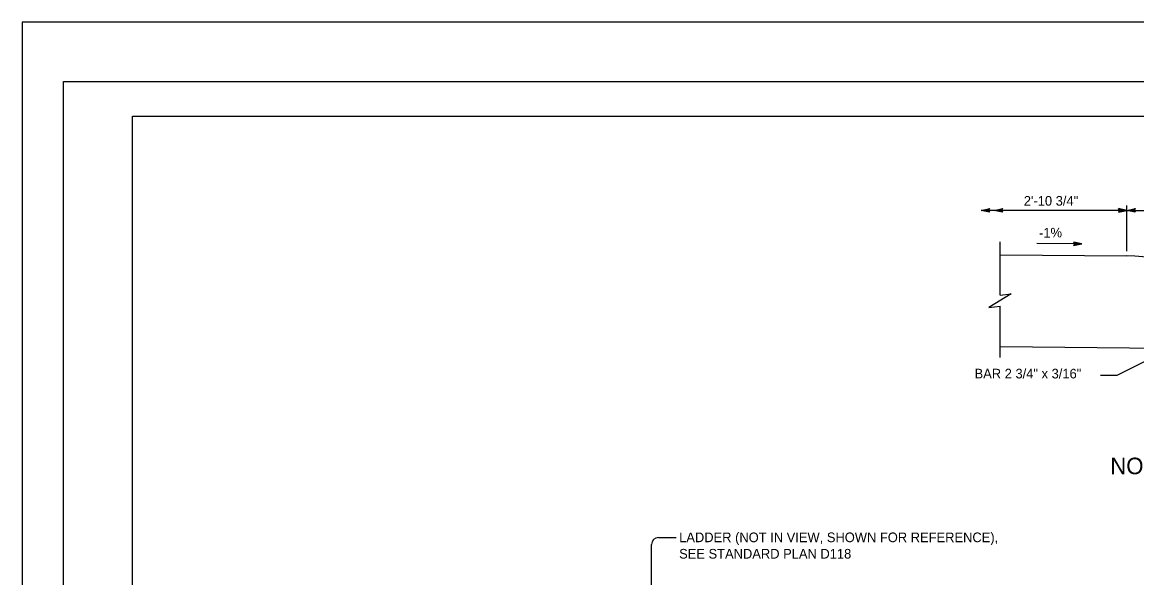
# Model space of a CAD drawing. Extents: x -893 to 867, y -474 to 712.
# Drawn here: x -893 to -85, y 309 to 712 of the extents above; entities that cross this region are included whole.
import ezdxf

# ---------------------------------------------------------------- set-up
doc = ezdxf.new("R2010")
doc.units = 0
for name, color, linetype in [('60 Nongeo Data', 7, 'Continuous'), ('border_PLOTTING-ELEMENTS', 7, 'Continuous'), ('border_rw_22x34_Cut_Lines', 7, 'Continuous'), ('border_SHEET', 7, 'Continuous'), ('str_Text-A', 7, 'Continuous')]:
    doc.layers.add(name, color=color, linetype=linetype)

# ---------------------------------------------------------------- blocks, each defined once
blk = doc.blocks.new('AHT')
at = {"layer": '60 Nongeo Data'}
blk.add_lwpolyline([(-5.9055, 1.3189), (0, 0), (-5.9059, -1.3094), (-5.6957, -0.9602), (-1.3693, -0.0035), (-5.6968, 0.9693), (-5.4886, 0.6205), (-2.7193, 0.002), (-5.4858, -0.6114), (-5.2756, -0.2622), (-4.0791, 0.0031), (-5.2799, 0.2713), (-5.1181, 0), (-5.9059, -1.3094), (-5.1181, 0)], close=True, dxfattribs=at)

msp = doc.modelspace()

# ---------------------------------------------------------------- linework, layer by layer
at = {"layer": '60 Nongeo Data'}
for p, q in [((-92.35, 575.53), (-197.88, 575.53)), ((-92.35, 546.05), (-92.35, 579.03)), ((-92.35, 575.53), (-12.35, 575.53)), ((-184.3, 514.13), (-184.3, 552.76)), ((-124.96, 551.3), (-157.54, 551.62)), ((-184.3, 543.47), (-92.35, 542.55)), ((-184.3, 469.01), (-184.3, 506.13)), ((-99.44, 456), (-39.57, 486.25)), ((-184.3, 476.8), (-39.57, 475.35)), ((-111.39, 456), (-99.44, 456))]:
    msp.add_line(p, q, dxfattribs=at)
for points in [[(-191.97, 574.21), (-197.88, 575.53), (-191.97, 576.84), (-192.18, 576.49), (-196.51, 575.53), (-192.18, 574.56), (-192.39, 574.91), (-195.16, 575.53), (-192.39, 576.14), (-192.6, 575.79), (-193.8, 575.53), (-192.6, 575.26), (-192.76, 575.53), (-191.97, 576.84), (-192.76, 575.53)], [(-182.55, 574.21), (-188.46, 575.53), (-182.55, 576.84), (-182.76, 576.49), (-187.09, 575.53), (-182.76, 574.56), (-182.97, 574.91), (-185.74, 575.53), (-182.97, 576.14), (-183.18, 575.79), (-184.38, 575.53), (-183.18, 575.26), (-183.34, 575.53), (-182.55, 576.84), (-183.34, 575.53)], [(-98.25, 574.21), (-92.35, 575.53), (-98.25, 576.84), (-98.04, 576.49), (-93.72, 575.53), (-98.04, 574.56), (-97.84, 574.91), (-95.07, 575.53), (-97.83, 576.14), (-97.62, 575.79), (-96.43, 575.53), (-97.63, 575.26), (-97.47, 575.53), (-98.25, 576.84), (-97.47, 575.53)], [(-130.88, 550.04), (-124.96, 551.3), (-130.85, 552.66), (-130.65, 552.31), (-126.33, 551.31), (-130.67, 550.38), (-130.45, 550.73), (-127.68, 551.32), (-130.44, 551.96), (-130.23, 551.61), (-129.04, 551.33), (-130.24, 551.08), (-130.08, 551.35), (-130.85, 552.66), (-130.08, 551.35)]]:
    msp.add_lwpolyline(points, close=True, dxfattribs=at)
for points in [[(-184.3, 514.13), (-176.3, 515.13), (-192.3, 505.13), (-184.3, 506.13)], [(-437.06, 295.55), (-437.06, 333.33)], [(-432.06, 338.33), (-419.08, 338.33)]]:
    msp.add_lwpolyline(points, dxfattribs=at)
for centre, radius, start, end in [((-92.31, 442.54), 100, 36.91085, 90.02073), ((-432.06, 333.33), 5, 90, 180)]:
    msp.add_arc(centre, radius, start, end, dxfattribs=at)
at = {"layer": 'border_PLOTTING-ELEMENTS'}
for points in [[(-893.45, -474.04), (866.55, -474.04), (866.55, 711.96), (-893.45, 711.96)], [(-863.45, 668.96), (836.55, 668.96), (836.55, -431.04), (-863.45, -431.04)]]:
    msp.add_lwpolyline(points, close=True, dxfattribs=at)
at = {"layer": 'border_rw_22x34_Cut_Lines'}
msp.add_lwpolyline([(-863.45, 668.96), (836.55, 668.96), (836.55, -431.04), (-863.45, -431.04)], close=True, dxfattribs=at)
at = {"layer": 'border_SHEET'}
for p, q in [((-813.45, 643.96), (811.55, 643.96)), ((-813.45, -406.04), (-813.45, 643.96))]:
    msp.add_line(p, q, dxfattribs=at)

# ---------------------------------------------------------------- block references
at = {"layer": '60 Nongeo Data', "xscale": 1.016949152542373, "yscale": 1.012061028040939, "rotation": 180}
msp.add_blockref('AHT', (-92.35, 575.53), dxfattribs=at)

# ---------------------------------------------------------------- texts
at = {"layer": '60 Nongeo Data'}
for s, height, p in [('2\'-10 3/4"', 7, (-167.04, 579)), ('BAR 2 3/4" x 3/16"', 7.0004, (-202.75, 453.74)), ('LADDER (NOT IN VIEW, SHOWN FOR REFERENCE),', 7.0004, (-417.04, 335.02)), ('SEE STANDARD PLAN D118', 7.0004, (-417.04, 323.12))]:
    msp.add_text(s, height=height, dxfattribs=at).set_placement(p)
msp.add_text('-1%', height=7, rotation=1.16356, dxfattribs=at).set_placement((-155.92, 555.73))
at = {"layer": 'str_Text-A'}
msp.add_text('NOTCHED DETAIL', height=12, dxfattribs=at).set_placement((-104.32, 384.3))

doc.saveas('drawing.dxf')
